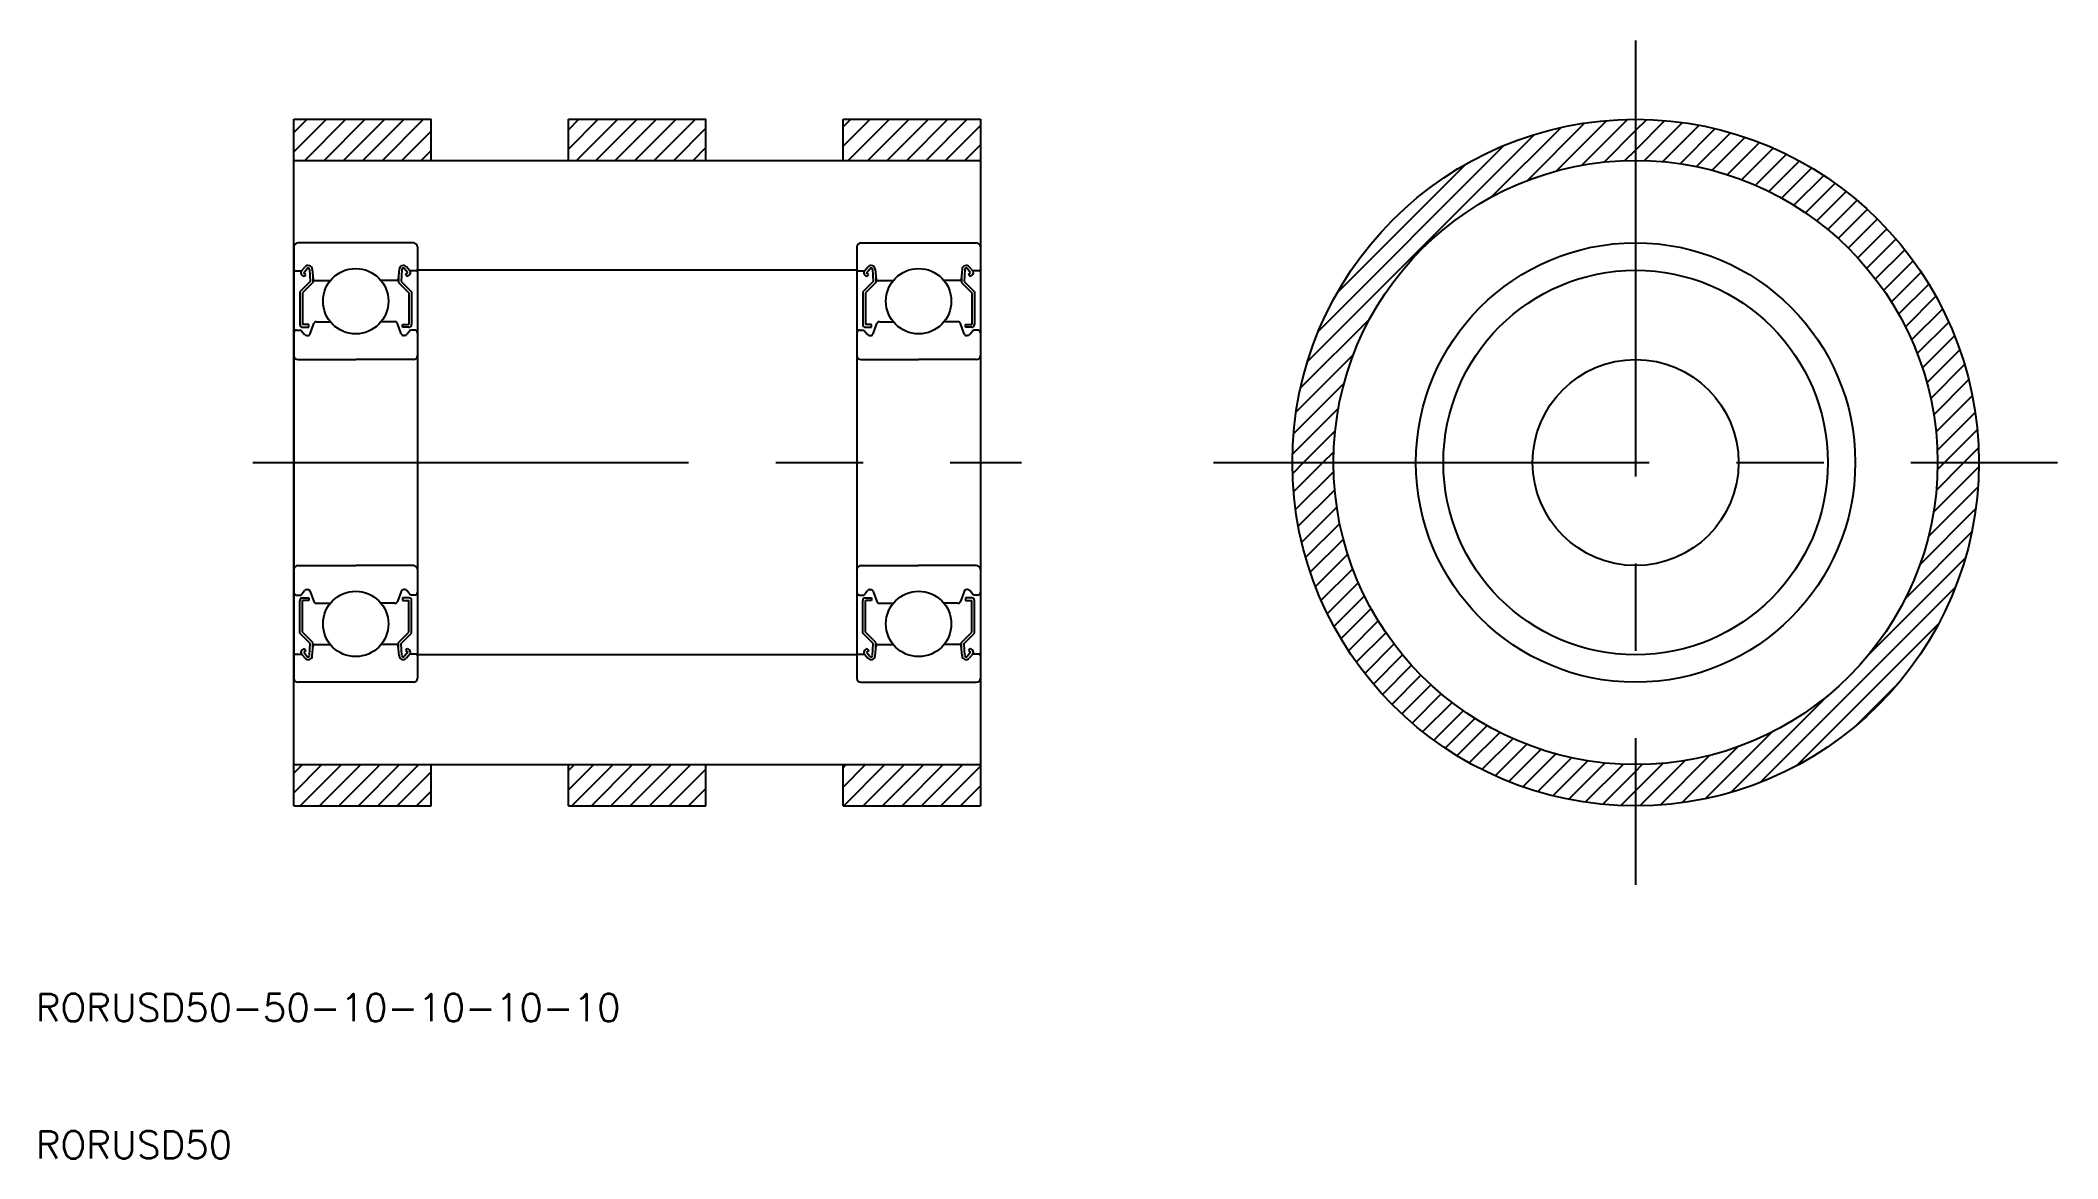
# Model space of a CAD drawing. Extents: x 32 to 178, y -1 to 81.
import ezdxf

# ---------------------------------------------------------------- set-up
doc = ezdxf.new("R2010")
doc.units = 0
doc.linetypes.add('CENTER', pattern=[50.8, 31.75, -6.35, 6.35, -6.35])
doc.layers.get('0').update_dxf_attribs({"linetype": 'CONTINUOUS'})
doc.layers.add('CENTER', color=1, linetype='CENTER')
doc.styles.get("Standard").update_dxf_attribs({"font": 'txt.shx'})

# ---------------------------------------------------------------- blocks, each defined once
blk = doc.blocks.new('*X2')
at = {"color": 0, "linetype": 'CONTINUOUS'}
for p, q in [((50, 72.63), (52.37, 75)), ((50, 74.04), (50.96, 75)), ((50.79, 72), (53.79, 75)), ((52.2, 72), (55.2, 75)), ((53.62, 72), (56.62, 75)), ((55.03, 72), (58.03, 75)), ((56.44, 72), (59.44, 75)), ((70, 72.83), (72.17, 75)), ((70, 74.24), (70.76, 75)), ((70.59, 72), (73.59, 75)), ((72, 72), (75, 75)), ((73.41, 72), (76.41, 75)), ((74.83, 72), (77.83, 75)), ((76.24, 72), (79.24, 75)), ((90, 73.03), (91.97, 75)), ((90, 74.44), (90.56, 75)), ((90.38, 72), (93.38, 75)), ((91.8, 72), (94.8, 75)), ((93.21, 72), (96.21, 75)), ((94.63, 72), (97.63, 75)), ((96.04, 72), (99.04, 75)), ((143.77, 71.64), (147.12, 74.99)), ((147.72, 74.18), (148.53, 74.99)), ((57.86, 72), (60, 74.14)), ((77.66, 72), (80, 74.34)), ((97.46, 72), (100, 74.54)), ((123.82, 57.36), (140.36, 73.89)), ((137.21, 69.33), (142.29, 74.4)), ((139.84, 70.54), (144.02, 74.73)), ((141.94, 71.23), (145.62, 74.91)), ((145.42, 71.88), (147.72, 74.18)), ((147.72, 72.76), (149.86, 74.91)), ((148.36, 71.99), (151.13, 74.77)), ((149.69, 71.91), (152.35, 74.57)), ((150.96, 71.76), (153.51, 74.32)), ((152.16, 71.55), (154.63, 74.02)), ((153.3, 71.28), (155.71, 73.69)), ((59.27, 72), (60, 72.73)), ((79.07, 72), (80, 72.93)), ((98.87, 72), (100, 73.13)), ((124.62, 59.57), (138.15, 73.1)), ((146.94, 71.99), (147.72, 72.76)), ((154.4, 70.96), (156.75, 73.31)), ((155.45, 70.6), (157.75, 72.9)), ((156.46, 70.19), (158.72, 72.45)), ((125.97, 62.33), (135.39, 71.75)), ((157.42, 69.74), (159.65, 71.97)), ((158.35, 69.26), (160.55, 71.45)), ((159.25, 68.74), (161.42, 70.91)), ((160.1, 68.18), (162.26, 70.34)), ((160.93, 67.59), (163.07, 69.73)), ((161.72, 66.97), (163.85, 69.1)), ((162.48, 66.31), (164.6, 68.44)), ((163.21, 65.62), (165.33, 67.75)), ((163.9, 64.9), (166.02, 67.03)), ((164.56, 64.15), (166.69, 66.28)), ((165.19, 63.37), (167.33, 65.5)), ((165.79, 62.55), (167.94, 64.7)), ((166.35, 61.7), (168.52, 63.87)), ((166.88, 60.81), (169.07, 63)), ((167.37, 59.89), (169.59, 62.11)), ((123.31, 55.43), (128.39, 60.5)), ((167.82, 58.93), (170.08, 61.18)), ((168.24, 57.93), (170.53, 60.22)), ((168.61, 56.89), (170.95, 59.23)), ((122.99, 53.69), (127.18, 57.88)), ((168.94, 55.8), (171.33, 58.2)), ((169.22, 54.67), (171.68, 57.13)), ((169.44, 53.48), (171.98, 56.02)), ((122.8, 52.09), (126.49, 55.78)), ((169.6, 52.22), (172.24, 54.86)), ((122.72, 50.6), (126.07, 53.95)), ((169.7, 50.9), (172.45, 53.65)), ((123.54, 50), (125.84, 52.3)), ((170.21, 50), (172.6, 52.39)), ((122.73, 49.19), (123.54, 50)), ((122.81, 47.86), (124.95, 50)), ((124.95, 50), (125.73, 50.78)), ((169.63, 48), (171.62, 50)), ((169.71, 49.5), (170.21, 50)), ((171.62, 50), (172.69, 51.07)), ((122.95, 46.58), (125.73, 49.36)), ((169.42, 46.38), (172.71, 49.68)), ((123.15, 45.37), (125.81, 48.02)), ((169.04, 44.59), (172.65, 48.2)), ((123.4, 44.2), (125.96, 46.76)), ((123.69, 43.08), (126.17, 45.56)), ((168.42, 42.55), (172.49, 46.62)), ((124.03, 42.01), (126.44, 44.41)), ((167.35, 40.07), (172.19, 44.92)), ((124.41, 40.97), (126.76, 43.32)), ((164.66, 35.97), (171.73, 43.03)), ((124.82, 39.97), (127.12, 42.27)), ((125.27, 39), (127.53, 41.26)), ((125.75, 38.07), (127.97, 40.29)), ((156.83, 26.72), (171, 40.89)), ((126.26, 37.17), (128.46, 39.36)), ((126.81, 36.3), (128.98, 38.47)), ((159.44, 27.92), (169.8, 38.27)), ((127.38, 35.46), (129.54, 37.61)), ((127.99, 34.65), (130.13, 36.79)), ((128.62, 33.87), (130.75, 36)), ((129.28, 33.11), (131.4, 35.24)), ((129.97, 32.39), (132.09, 34.51)), ((130.69, 31.69), (132.81, 33.82)), ((163.78, 30.84), (166.88, 33.94)), ((131.44, 31.03), (133.57, 33.16)), ((132.21, 30.39), (134.35, 32.53)), ((154.68, 25.99), (161.75, 33.06)), ((133.02, 29.78), (135.17, 31.93)), ((133.85, 29.2), (136.02, 31.37)), ((134.71, 28.65), (136.91, 30.84)), ((135.61, 28.13), (137.83, 30.35)), ((136.53, 27.64), (138.79, 29.89)), ((137.49, 27.19), (139.79, 29.48)), ((152.8, 25.52), (157.65, 30.37)), ((50, 25.96), (52.04, 28)), ((50, 27.37), (50.63, 28)), ((50.46, 25), (53.46, 28)), ((51.87, 25), (54.87, 28)), ((53.28, 25), (56.28, 28)), ((54.7, 25), (57.7, 28)), ((56.11, 25), (59.11, 28)), ((70, 26.16), (71.84, 28)), ((70, 27.57), (70.43, 28)), ((70.25, 25), (73.25, 28)), ((71.67, 25), (74.67, 28)), ((73.08, 25), (76.08, 28)), ((74.5, 25), (77.5, 28)), ((75.91, 25), (78.91, 28)), ((90, 26.36), (91.64, 28)), ((90, 27.77), (90.23, 28)), ((90.05, 25), (93.05, 28)), ((91.47, 25), (94.47, 28)), ((92.88, 25), (95.88, 28)), ((94.3, 25), (97.3, 28)), ((95.71, 25), (98.71, 28)), ((138.49, 26.77), (140.83, 29.11)), ((139.52, 26.38), (141.92, 28.78)), ((140.59, 26.04), (143.05, 28.5)), ((141.7, 25.73), (144.24, 28.28)), ((142.86, 25.48), (145.49, 28.11)), ((144.06, 25.27), (146.81, 28.02)), ((147.72, 26.09), (149.71, 28.09)), ((147.72, 27.51), (148.21, 28.01)), ((148.04, 25), (151.34, 28.3)), ((149.52, 25.06), (153.13, 28.68)), ((151.09, 25.23), (155.16, 29.3)), ((57.53, 25), (60, 27.47)), ((77.33, 25), (80, 27.67)), ((97.12, 25), (100, 27.88)), ((98.54, 25), (100, 26.46)), ((145.32, 25.11), (147.72, 27.51)), ((58.94, 25), (60, 26.06)), ((78.74, 25), (80, 26.26)), ((99.95, 25), (100, 25.05)), ((146.65, 25.02), (147.72, 26.09))]:
    blk.add_line(p, q, dxfattribs=at)

msp = doc.modelspace()

# ---------------------------------------------------------------- linework, layer by layer
at = {"color": 7, "linetype": 'CONTINUOUS'}
for p, q in [((50, 75), (60, 75)), ((50, 25), (50, 75)), ((60, 72), (60, 75)), ((70, 75), (80, 75)), ((70, 72), (70, 75)), ((80, 72), (80, 75)), ((90, 75), (100, 75)), ((90, 72), (90, 75)), ((100, 75), (100, 25)), ((50, 72), (100, 72)), ((50, 65.7), (50, 34.3)), ((54.5, 66), (50.3, 66)), ((58.7, 66), (54.5, 66)), ((59, 65.7), (59, 34.3)), ((91, 65.7), (91, 34.3)), ((91.3, 66), (95.5, 66)), ((95.5, 66), (99.7, 66)), ((100, 65.7), (100, 34.3)), ((50.1, 63.95), (50.56, 63.95)), ((51.18, 63.18), (50.43, 62.43)), ((50.56, 63.95), (50.81, 64.25)), ((50.74, 63.54), (50.58, 63.67)), ((50.71, 63.82), (50.96, 64.12)), ((50.87, 63.69), (50.71, 63.82)), ((50.74, 63.54), (50.87, 63.69)), ((51.14, 64.06), (51.18, 63.18)), ((51.34, 64.08), (51.4, 63.34)), ((51.38, 63.57), (51.38, 63.1)), ((51.5, 63.25), (52.65, 63.25)), ((57.5, 63.25), (56.35, 63.25)), ((57.66, 64.08), (57.6, 63.34)), ((57.62, 63.57), (57.62, 63.1)), ((57.86, 64.06), (57.82, 63.18)), ((57.82, 63.18), (58.57, 62.43)), ((58.29, 63.82), (58.04, 64.12)), ((58.13, 63.69), (58.29, 63.82)), ((58.26, 63.54), (58.13, 63.69)), ((58.44, 63.95), (58.19, 64.25)), ((58.26, 63.54), (58.42, 63.67)), ((58.9, 63.95), (58.44, 63.95)), ((91, 64), (59, 64)), ((91.1, 63.95), (91.56, 63.95)), ((92.18, 63.18), (91.43, 62.43)), ((91.56, 63.95), (91.81, 64.25)), ((91.74, 63.54), (91.58, 63.67)), ((91.71, 63.82), (91.96, 64.12)), ((91.87, 63.69), (91.71, 63.82)), ((91.74, 63.54), (91.87, 63.69)), ((92.14, 64.06), (92.18, 63.18)), ((92.34, 64.08), (92.4, 63.34)), ((92.38, 63.57), (92.38, 63.1)), ((92.5, 63.25), (93.65, 63.25)), ((98.5, 63.25), (97.35, 63.25)), ((98.66, 64.08), (98.6, 63.34)), ((98.62, 63.57), (98.62, 63.1)), ((98.86, 64.06), (98.82, 63.18)), ((98.82, 63.18), (99.57, 62.43)), ((99.29, 63.82), (99.04, 64.12)), ((99.13, 63.69), (99.29, 63.82)), ((99.26, 63.54), (99.13, 63.69)), ((99.44, 63.95), (99.19, 64.25)), ((99.26, 63.54), (99.42, 63.67)), ((99.9, 63.95), (99.44, 63.95)), ((50.43, 62.43), (50.43, 60.05)), ((51.38, 63.1), (50.63, 62.35)), ((50.63, 62.35), (50.63, 60.05)), ((57.62, 63.1), (58.37, 62.35)), ((58.37, 62.35), (58.37, 60.05)), ((58.57, 62.43), (58.57, 60.05)), ((91.43, 62.43), (91.43, 60.05)), ((92.38, 63.1), (91.63, 62.35)), ((91.63, 62.35), (91.63, 60.05)), ((98.62, 63.1), (99.37, 62.35)), ((99.37, 62.35), (99.37, 60.05)), ((99.57, 62.43), (99.57, 60.05)), ((51.64, 60.25), (52.65, 60.25)), ((57.36, 60.25), (56.35, 60.25)), ((92.64, 60.25), (93.65, 60.25)), ((98.36, 60.25), (97.35, 60.25)), ((50.2, 59.65), (50.5, 59.65)), ((50.5, 59.65), (50.78, 59.32)), ((51.08, 60.05), (50.63, 60.05)), ((50.63, 59.85), (51.08, 59.85)), ((50.93, 59.25), (50.99, 59.25)), ((51.08, 59.85), (51.08, 60.05)), ((51.18, 59.38), (51.45, 60.12)), ((57.82, 59.38), (57.55, 60.12)), ((57.92, 59.85), (57.92, 60.05)), ((57.92, 60.05), (58.37, 60.05)), ((58.37, 59.85), (57.92, 59.85)), ((58.07, 59.25), (58.01, 59.25)), ((58.5, 59.65), (58.22, 59.32)), ((58.8, 59.65), (58.5, 59.65)), ((91.2, 59.65), (91.5, 59.65)), ((91.5, 59.65), (91.78, 59.32)), ((92.08, 60.05), (91.63, 60.05)), ((91.63, 59.85), (92.08, 59.85)), ((91.93, 59.25), (91.99, 59.25)), ((92.08, 59.85), (92.08, 60.05)), ((92.18, 59.38), (92.45, 60.12)), ((98.82, 59.38), (98.55, 60.12)), ((98.92, 60.05), (99.37, 60.05)), ((98.92, 59.85), (98.92, 60.05)), ((99.37, 59.85), (98.92, 59.85)), ((99.07, 59.25), (99.01, 59.25)), ((99.5, 59.65), (99.22, 59.32)), ((99.8, 59.65), (99.5, 59.65)), ((50.3, 57.5), (54.5, 57.5)), ((58.7, 57.5), (54.5, 57.5)), ((91.3, 57.5), (95.5, 57.5)), ((99.7, 57.5), (95.5, 57.5)), ((50.3, 42.5), (54.5, 42.5)), ((51.57, 42.5), (51.57, 42.5)), ((52.55, 42.5), (52.55, 42.5)), ((58.7, 42.5), (54.5, 42.5)), ((91.3, 42.5), (95.5, 42.5)), ((99.7, 42.5), (95.5, 42.5)), ((97.45, 42.5), (97.45, 42.5)), ((98.43, 42.5), (98.43, 42.5)), ((50.2, 40.35), (50.5, 40.35)), ((50.43, 37.57), (50.43, 39.95)), ((50.5, 40.35), (50.78, 40.68)), ((50.63, 40.15), (51.08, 40.15)), ((51.08, 39.95), (50.63, 39.95)), ((50.63, 37.65), (50.63, 39.95)), ((50.93, 40.75), (50.99, 40.75)), ((51.08, 40.15), (51.08, 39.95)), ((51.18, 40.62), (51.45, 39.88)), ((51.64, 39.75), (52.65, 39.75)), ((57.36, 39.75), (56.35, 39.75)), ((57.82, 40.62), (57.55, 39.88)), ((58.37, 40.15), (57.92, 40.15)), ((57.92, 40.15), (57.92, 39.95)), ((57.92, 39.95), (58.37, 39.95)), ((58.07, 40.75), (58.01, 40.75)), ((58.5, 40.35), (58.22, 40.68)), ((58.37, 37.65), (58.37, 39.95)), ((58.8, 40.35), (58.5, 40.35)), ((58.57, 37.57), (58.57, 39.95)), ((91.2, 40.35), (91.5, 40.35)), ((91.43, 37.57), (91.43, 39.95)), ((91.5, 40.35), (91.78, 40.68)), ((91.63, 40.15), (92.08, 40.15)), ((91.63, 37.65), (91.63, 39.95)), ((92.08, 39.95), (91.63, 39.95)), ((91.93, 40.75), (91.99, 40.75)), ((92.08, 40.15), (92.08, 39.95)), ((92.18, 40.62), (92.45, 39.88)), ((92.64, 39.75), (93.65, 39.75)), ((98.36, 39.75), (97.35, 39.75)), ((98.82, 40.62), (98.55, 39.88)), ((99.37, 40.15), (98.92, 40.15)), ((98.92, 40.15), (98.92, 39.95)), ((98.92, 39.95), (99.37, 39.95)), ((99.07, 40.75), (99.01, 40.75)), ((99.5, 40.35), (99.22, 40.68)), ((99.37, 37.65), (99.37, 39.95)), ((99.8, 40.35), (99.5, 40.35)), ((99.57, 37.57), (99.57, 39.95)), ((51.18, 36.82), (50.43, 37.57)), ((51.38, 36.9), (50.63, 37.65)), ((51.14, 35.94), (51.18, 36.82)), ((51.38, 36.43), (51.38, 36.9)), ((51.5, 36.75), (52.65, 36.75)), ((57.5, 36.75), (56.35, 36.75)), ((57.62, 36.9), (58.37, 37.65)), ((57.62, 36.43), (57.62, 36.9)), ((57.82, 36.82), (58.57, 37.57)), ((57.86, 35.94), (57.82, 36.82)), ((92.18, 36.82), (91.43, 37.57)), ((92.38, 36.9), (91.63, 37.65)), ((92.14, 35.94), (92.18, 36.82)), ((92.38, 36.43), (92.38, 36.9)), ((92.5, 36.75), (93.65, 36.75)), ((98.5, 36.75), (97.35, 36.75)), ((98.62, 36.9), (99.37, 37.65)), ((98.62, 36.43), (98.62, 36.9)), ((98.82, 36.82), (99.57, 37.57)), ((98.86, 35.94), (98.82, 36.82)), ((50.1, 36.05), (50.56, 36.05)), ((50.56, 36.05), (50.81, 35.75)), ((50.74, 36.46), (50.58, 36.33)), ((50.87, 36.31), (50.71, 36.18)), ((50.71, 36.18), (50.96, 35.88)), ((50.74, 36.46), (50.87, 36.31)), ((51.34, 35.92), (51.4, 36.66)), ((57.66, 35.92), (57.6, 36.66)), ((58.29, 36.18), (58.04, 35.88)), ((58.26, 36.46), (58.13, 36.31)), ((58.13, 36.31), (58.29, 36.18)), ((58.44, 36.05), (58.19, 35.75)), ((58.26, 36.46), (58.42, 36.33)), ((58.9, 36.05), (58.44, 36.05)), ((91, 36), (59, 36)), ((91.1, 36.05), (91.56, 36.05)), ((91.56, 36.05), (91.81, 35.75)), ((91.74, 36.46), (91.58, 36.33)), ((91.87, 36.31), (91.71, 36.18)), ((91.71, 36.18), (91.96, 35.88)), ((91.74, 36.46), (91.87, 36.31)), ((92.34, 35.92), (92.4, 36.66)), ((98.66, 35.92), (98.6, 36.66)), ((99.29, 36.18), (99.04, 35.88)), ((99.26, 36.46), (99.13, 36.31)), ((99.13, 36.31), (99.29, 36.18)), ((99.44, 36.05), (99.19, 35.75)), ((99.26, 36.46), (99.42, 36.33)), ((99.9, 36.05), (99.44, 36.05)), ((58.7, 34), (50.3, 34)), ((58.7, 34), (54.5, 34)), ((91.3, 34), (95.5, 34)), ((91.3, 34), (99.7, 34)), ((50, 28), (100, 28)), ((60, 25), (60, 28)), ((70, 25), (70, 28)), ((80, 25), (80, 28)), ((90, 25), (90, 28)), ((50, 25), (60, 25)), ((70, 25), (80, 25)), ((90, 25), (100, 25))]:
    msp.add_line(p, q, dxfattribs=at)
for centre, radius in [((147.72, 50), 25), ((147.72, 50), 22), ((147.72, 50), 16), ((54.5, 61.75), 2.38), ((95.5, 61.75), 2.38), ((147.72, 50), 7.5), ((54.5, 38.25), 2.38), ((95.5, 38.25), 2.38)]:
    msp.add_circle(centre, radius, dxfattribs=at)
at = {"color": 3, "linetype": 'CONTINUOUS'}
msp.add_circle((147.72, 50), 14, dxfattribs=at)
at = {"color": 7, "linetype": 'CONTINUOUS'}
for centre, radius, start, end in [((50.3, 65.7), 0.3, 90, 180), ((58.7, 65.7), 0.3, 0, 90), ((91.3, 65.7), 0.3, 90, 180), ((99.7, 65.7), 0.3, 0, 90), ((50.1, 64.05), 0.1, 180, 270), ((50.71, 63.82), 0.2, 140.0002, 230.0848), ((51.04, 64.05), 0.3, 4.9968, 140.0002), ((51.04, 64.06), 0.1, 2.8198, 140.0033), ((51.5, 63.35), 0.1, 184.9968, 269.9995), ((57.5, 63.35), 0.1, 270.0005, 355.0032), ((57.96, 64.05), 0.3, 39.9998, 175.0032), ((57.96, 64.06), 0.1, 39.9967, 177.1802), ((58.29, 63.82), 0.2, 309.9152, 39.9998), ((58.9, 64.05), 0.1, 270, 0), ((91.1, 64.05), 0.1, 180, 270), ((91.71, 63.82), 0.2, 140.0002, 230.0848), ((92.04, 64.05), 0.3, 4.9968, 140.0002), ((92.04, 64.06), 0.1, 2.8198, 140.0033), ((92.5, 63.35), 0.1, 184.9968, 269.9995), ((98.5, 63.35), 0.1, 270.0005, 355.0032), ((98.96, 64.05), 0.3, 39.9998, 175.0032), ((98.96, 64.06), 0.1, 39.9967, 177.1802), ((99.29, 63.82), 0.2, 309.9152, 39.9998), ((99.9, 64.05), 0.1, 270, 0), ((51.64, 60.05), 0.2, 90, 159.9919), ((57.36, 60.05), 0.2, 20.0081, 90), ((92.64, 60.05), 0.2, 90, 159.9919), ((98.36, 60.05), 0.2, 20.0081, 90), ((50.2, 59.45), 0.2, 90, 180), ((50.63, 60.05), 0.2, 180, 270), ((50.93, 59.45), 0.2, 219.9962, 270), ((50.99, 59.45), 0.2, 270, 339.9919), ((58.01, 59.45), 0.2, 200.0081, 270), ((58.07, 59.45), 0.2, 270, 320.0038), ((58.37, 60.05), 0.2, 270, 0), ((58.8, 59.45), 0.2, 0, 90), ((91.2, 59.45), 0.2, 90, 180), ((91.63, 60.05), 0.2, 180, 270), ((91.93, 59.45), 0.2, 219.9962, 270), ((91.99, 59.45), 0.2, 270, 339.9919), ((99.01, 59.45), 0.2, 200.0081, 270), ((99.07, 59.45), 0.2, 270, 320.0038), ((99.37, 60.05), 0.2, 270, 0), ((99.8, 59.45), 0.2, 0, 90), ((50.3, 57.8), 0.3, 180, 270), ((58.7, 57.8), 0.3, 270, 0), ((91.3, 57.8), 0.3, 180, 270), ((99.7, 57.8), 0.3, 270, 0), ((50.3, 42.2), 0.3, 90, 180), ((58.7, 42.2), 0.3, 0, 90), ((91.3, 42.2), 0.3, 90, 180), ((99.7, 42.2), 0.3, 0, 90), ((50.2, 40.55), 0.2, 180, 270), ((50.63, 39.95), 0.2, 90, 180), ((50.93, 40.55), 0.2, 90, 140.0038), ((50.99, 40.55), 0.2, 20.0081, 90), ((51.64, 39.95), 0.2, 200.0081, 270), ((57.36, 39.95), 0.2, 270, 339.9919), ((58.01, 40.55), 0.2, 90, 159.9919), ((58.07, 40.55), 0.2, 39.9962, 90), ((58.37, 39.95), 0.2, 0, 90), ((58.8, 40.55), 0.2, 270, 0), ((91.2, 40.55), 0.2, 180, 270), ((91.63, 39.95), 0.2, 90, 180), ((91.93, 40.55), 0.2, 90, 140.0038), ((91.99, 40.55), 0.2, 20.0081, 90), ((92.64, 39.95), 0.2, 200.0081, 270), ((98.36, 39.95), 0.2, 270, 339.9919), ((99.01, 40.55), 0.2, 90, 159.9919), ((99.07, 40.55), 0.2, 39.9962, 90), ((99.37, 39.95), 0.2, 0, 90), ((99.8, 40.55), 0.2, 270, 0), ((51.5, 36.65), 0.1, 90.0005, 175.0032), ((57.5, 36.65), 0.1, 4.9968, 89.9995), ((92.5, 36.65), 0.1, 90.0005, 175.0032), ((98.5, 36.65), 0.1, 4.9968, 89.9995), ((50.1, 35.95), 0.1, 90, 180), ((50.71, 36.18), 0.2, 129.9152, 219.9998), ((51.04, 35.95), 0.3, 219.9998, 355.0032), ((51.04, 35.94), 0.1, 219.9967, 357.1802), ((57.96, 35.95), 0.3, 184.9968, 320.0002), ((57.96, 35.94), 0.1, 182.8198, 320.0033), ((58.29, 36.18), 0.2, 320.0002, 50.0848), ((58.9, 35.95), 0.1, 0, 90), ((91.1, 35.95), 0.1, 90, 180), ((91.71, 36.18), 0.2, 129.9152, 219.9998), ((92.04, 35.95), 0.3, 219.9998, 355.0032), ((92.04, 35.94), 0.1, 219.9967, 357.1802), ((98.96, 35.95), 0.3, 184.9968, 320.0002), ((98.96, 35.94), 0.1, 182.8198, 320.0033), ((99.29, 36.18), 0.2, 320.0002, 50.0848), ((99.9, 35.95), 0.1, 0, 90), ((50.3, 34.3), 0.3, 180, 270), ((58.7, 34.3), 0.3, 270, 0), ((91.3, 34.3), 0.3, 180, 270), ((99.7, 34.3), 0.3, 270, 0)]:
    msp.add_arc(centre, radius, start, end, dxfattribs=at)
at = {"layer": 'CENTER', "color": 1, "linetype": 'CENTER'}
for p, q in [((147.72, 80.74), (147.72, 19.26)), ((47, 50), (103, 50)), ((116.97, 50), (178.46, 50))]:
    msp.add_line(p, q, dxfattribs=at)

# ---------------------------------------------------------------- block references
at = {"color": 3, "linetype": 'CONTINUOUS'}
msp.add_blockref('*X2', (0, 0), dxfattribs=at)

# ---------------------------------------------------------------- texts
at = {"color": 7, "linetype": 'CONTINUOUS'}
for s, p in [('RORUSD50-50-10-10-10-10', (31.19, 9.31)), ('RORUSD50', (31.19, -0.69))]:
    msp.add_text(s, height=2, dxfattribs=at).set_placement(p)

doc.saveas('drawing.dxf')
